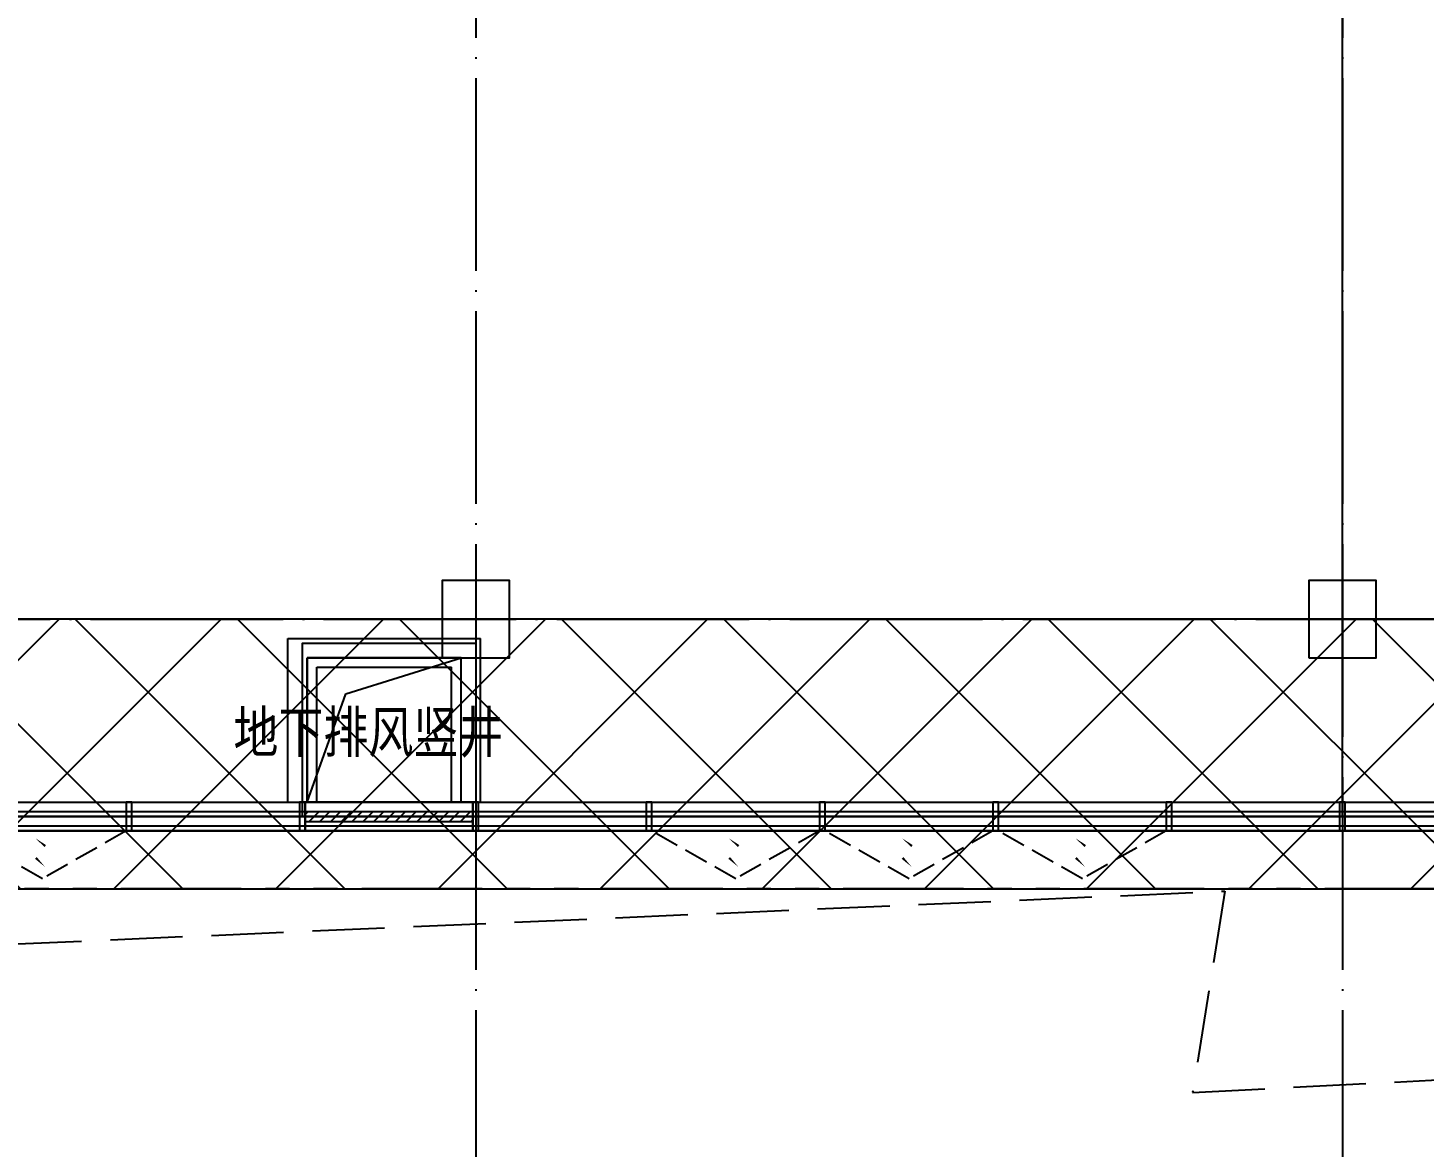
# Model space of a CAD drawing. Extents: x -233336 to 840473, y -28113 to 330904.
# Drawn here: x 717733 to 732232, y -8092 to 3532 of the extents above; entities that cross this region are included whole.
import ezdxf
from ezdxf.xclip import XClip

# ---------------------------------------------------------------- set-up
doc = ezdxf.new("R2010")
doc.units = 0
doc.header["$LTSCALE"] = 1000
doc.header["$XCLIPFRAME"] = 2
for name, pattern in [('104-14# 核心筒$0$DOTE', [2.4200000000000004, 2, -0.2, 0.02, -0.2]), ('14#楼幕墙$0$DASH', [0.35, 0.25, -0.1]), ('X-104 14#平面$0$$0$DASH', [0.35, 0.25, -0.1]), ('X-104 14#平面$0$109 3#平面$0$DASH', [0.35, 0.25, -0.1]), ('X-104 14#平面$0$PHANTOM2', [1.25, 0.625, -0.125, 0.125, -0.125, 0.125, -0.125])]:
    doc.linetypes.add(name, pattern=pattern)
doc.layers.get('0').update_dxf_attribs({"linetype": 'CONTINUOUS'})
for name, color, linetype in [('104-14# 核心筒$0$A_AXIS-轴线', 8, '104-14# 核心筒$0$DOTE'), ('104-14# 核心筒$0$A_STR-砼柱', 8, 'CONTINUOUS'), ('14#楼幕墙$0$A-C_玻璃幕墙', 8, 'CONTINUOUS'), ('14#楼幕墙$0$A-C_窗', 8, 'CONTINUOUS'), ('X-104 14#平面$0$02-TEXT_标注', 9, 'CONTINUOUS'), ('X-104 14#平面$0$05-填充_天正', 8, 'CONTINUOUS'), ('X-104 14#平面$0$A-C_玻璃幕墙', 8, 'CONTINUOUS'), ('X-104 14#平面$0$A-O_屋面', 8, 'CONTINUOUS'), ('X-104 14#平面$0$A-SUR_保温', 8, 'CONTINUOUS'), ('X-104 14#平面$0$A-SUR_吊顶', 8, 'CONTINUOUS'), ('X-104 14#平面$0$A-TECH_结构', 8, 'CONTINUOUS'), ('X-104 14#平面$0$A_STR-砌块墙', 7, 'CONTINUOUS'), ('X-104 14#平面$0$DUCT-新风管立管', 3, 'CONTINUOUS'), ('X-104 14#平面$0$DUCT-新风管端线', 2, 'CONTINUOUS'), ('X-104 14#平面$0$SURFACE', 6, 'CONTINUOUS')]:
    doc.layers.add(name, color=color, linetype=linetype)
doc.layers.add('X-104 14#平面$0$000套内', color=8, linetype='CONTINUOUS', lineweight=30)
doc.layers.add('X-104 14#平面$0$降板', color=8, linetype='CONTINUOUS', plot=False)
doc.styles.add('X-104 14#平面$0$Standard', font='STXIHEI.TTF', dxfattribs={"width": 0.8})

# ---------------------------------------------------------------- blocks, each defined once
blk = doc.blocks.new('14#楼幕墙$0$A$C38D07553')
blk.add_lwpolyline([(-60, -300), (0, -300), (0, 0), (-60, 0)], close=True)
blk = doc.blocks.new('14#楼幕墙$0$A$C385D642F')
for p in [(28830.00000000035, -999.999999999708), (30630.00000000035, -999.999999999708), (32430.00000000035, -999.999999999708), (34230.00000000035, -999.999999999708), (36030.00000000035, -999.999999999708), (37830.00000000035, -999.999999999708), (39630.00000000035, -999.999999999708), (41430.00000000035, -999.999999999708)]:
    blk.add_blockref('14#楼幕墙$0$A$C38D07553', p)
blk = doc.blocks.new('14#楼幕墙$0$A$C22714246')
at = {"linetype": '14#楼幕墙$0$DASH'}
blk.add_lwpolyline([(1739.999969230092, 496.5212216843502), (869.9999692300771, -9.81875928118825e-06), (-3.076995199080557e-05, 496.5212216843211)], dxfattribs=at)
at = {"layer": '14#楼幕墙$0$A-C_玻璃幕墙', "color": 1}
blk.add_lwpolyline([(898.6297535989434, 122.1585967662031, 0, 25.00000000000001, 0), (802.3107689418684, 216.5145030634012, 0, 0, 0), (900.4951676391502, 340.0901859556889, 25.00000000000001, 0, 0), (795.7256132897892, 422.1585967661849, 0, 0, 0)], format="xyseb", dxfattribs=at)
blk = doc.blocks.new('*U164')
h = blk.add_hatch()
h.set_pattern_fill('ANSI31', color=256, scale=50)
h.set_pattern_definition([(45, (-56212.37598260486, 120006.798685315), (-56.1266007566822, 56.12660075668221), [])])
h.paths.add_polyline_path([(-1740.000000000001, 100), (-7.275957614183426e-12, 100), (-7.275957614183426e-12, 200.0000000000146), (-1740.000000000001, 200.0000000000146)])
for points in [[(-1740.000000000001, 0), (0, 0), (-7.275957614183426e-12, 300.0000000000146), (-1740.000000000008, 300.0000000000146)], [(-1740.000000000001, 100), (-7.275957614183426e-12, 100), (-7.275957614183426e-12, 200.0000000000146), (-1740.000000000001, 200.0000000000146)]]:
    blk.add_lwpolyline(points, close=True)
blk = doc.blocks.new('14#楼幕墙')
at = {"layer": '14#楼幕墙$0$A-C_玻璃幕墙'}
for p, q in [((10770.00000000023, -1899.999999999482), (45030.00000000041, -1899.999999999501)), ((44970.00000000041, -1999.999999999597), (19830.00000000049, -1999.999999999534)), ((44970.00000000041, -2149.999999999597), (19830.00000000049, -2149.999999999534)), ((108091.7421089792, -2199.999999999534), (-1359.045411046449, -2199.999999999534))]:
    blk.add_line(p, q, dxfattribs=at)
blk.add_blockref('14#楼幕墙$0$A$C385D642F', (5.820766091346741e-11, -899.9999999997672), dxfattribs=at)
at = {"layer": '14#楼幕墙$0$A-C_窗', "rotation": 180}
blk.add_blockref('*U164', (30630.00000000041, -1900.000000001733), dxfattribs=at)
at = {"layer": '14#楼幕墙$0$A-C_窗'}
for p in [(27030.00003077034, -2696.52122168499), (34230.00003077034, -2696.521221685107), (36030.00003077036, -2696.521221684961), (37830.00003077036, -2696.521221684961)]:
    blk.add_blockref('14#楼幕墙$0$A$C22714246', p, dxfattribs=at)
blk = doc.blocks.new('_FZHK')
blk.add_lwpolyline([(-0.5, -0.5), (0.5, -0.5), (0.5, 0.5), (-0.5, 0.5)], close=True)
blk = doc.blocks.new('104-14# 核心筒')
at = {"layer": '104-14# 核心筒$0$A_AXIS-轴线'}
for p, q in [((32400.00000000001, 54018.37846733601), (32400.00000000001, -8545.12396972545)), ((41400.00000000001, 54018.37846733601), (41400.00000000001, -8545.12396972545)), ((-24838.9698462474, 0), (68400, 0))]:
    blk.add_line(p, q, dxfattribs=at)
at = {"layer": '104-14# 核心筒$0$A_STR-砼柱', "xscale": 700, "yscale": 800, "zscale": 800}
for p in [(32399.99999999996, 5.820766091346741e-11), (41399.99999999996, 5.820766091346741e-11)]:
    blk.add_blockref('_FZHK', p, dxfattribs=at)
blk = doc.blocks.new('X-104 14#平面')
at = {"layer": 'X-104 14#平面$0$降板'}
h = blk.add_hatch(dxfattribs=at)
h.set_pattern_fill('ANSI37', color=256, scale=750)
h.set_pattern_definition([(45, (0, 0), (-841.899011350233, 841.8990113502332), []), (135, (0, 0), (-841.8990113502332, -841.899011350233), [])])
h.paths.add_polyline_path([(83500.00000000047, 40799.99999999999), (86400, 48900), (86400.00000068522, 51399.99999756305), (77509.1910702798, 51399.99999999994), (58917.83502278291, 35799.99999790962), (-4608.434217554051, 35800.00000161931), (-12111.51415251475, -2799.999997933628), (112466.0387513121, -2800.00000518492), (116299.9999990985, 1125.496137533482), (116300.0000000598, 11750.00000000003), (115900.0000000002, 11750.00000000003), (107699.985694512, -0.1330606060510036), (86400, 0), (77400, 799.911649763817), (59399.99999999977, 799.911649763817), (50400, 0), (-62.70363492053002, 0), (5400, 25700.00000000437), (68400, 25700)])
at = {"layer": 'X-104 14#平面$0$000套内'}
blk.add_lwpolyline([(23400.00000000001, 26450.00000000002), (50400.00000000001, 26450.00000000002), (50400.00000000001, -2049.999999999978), (23449.99999999199, -2049.999999999977), (23450.00000000803, 7799.999999999234), (32350.00000000158, 7800.000000001231), (32350.00000000159, 7599.999999993254), (41500.00000001615, 7599.999999990974), (41500.00000000009, 16600.00020154226), (38350.00029705991, 16600.00010077111), (38350.0002970601, 19249.9998992286), (30600.00000000007, 19249.99999999982), (30600.00000000007, 26300.00000000002)], dxfattribs=at)
at = {"layer": 'X-104 14#平面$0$05-填充_天正'}
blk.add_lwpolyline([(41400.00000000001, -2049.999999999978), (41400.00000000001, 7599.999999990999), (32350.00000000282, 7599.999999993254), (32350.00000000158, 7800.000000001231), (26449.99999999919, 7799.999999999907), (26450.00000000331, 6399.999999999681), (23450.00000000536, 6399.99999999974), (23449.99999999199, -2049.999999999977), (30600.00000006576, -2049.999999954483), (30600.00000005462, -249.9999999999927), (32399.99999999997, -249.9999999999927), (32400.00000000001, -2049.999999999978)], close=True, dxfattribs=at)
at = {"layer": 'X-104 14#平面$0$A-C_玻璃幕墙'}
blk.add_lwpolyline([(-1359.045411046434, -2199.999999999585), (108091.7421089792, -2199.999999999585), (111291.5039207787, 2370.226245711823), (113380.3781433794, 907.6584756052966), (115789.3132941431, 4348.157195182898), (113700.5565309854, 5810.642723671534), (116900.2008833427, 10380.45121100208), (116900.2008833428, 38462.19066391805), (99065.06884429851, 43424.43908232445), (96015.61657994469, 32464.20971633823), (85707.17501402985, 35332.31579564024), (87317.08013740288, 41118.57768138959), (83503.21313316633, 42179.70559976175), (66340.58298804042, 26599.99999999948), (4762.477286770518, 26599.99999999948)], close=True, dxfattribs=at)
at = {"layer": 'X-104 14#平面$0$A-O_屋面', "linetype": 'X-104 14#平面$0$PHANTOM2', "ltscale": 2}
blk.add_lwpolyline([(116299.9999999889, 1125.496140318341), (112466.0387552226, -2800.000000000029), (-12111.51415138508, -2799.999999999884), (-10903.81770976159, 3413.059578826495), (-11202.54899842116, 3471.156156270356), (-4856.978359116934, 36099.99999999841), (58808.64395553031, 36099.9999999779), (74837.72977592518, 49549.99999997253), (86050.0000000014, 49549.99999997107), (86050.0000000016, 51699.99999997095), (92099.99999999965, 51702.00000000012), (92099.99999999985, 55283.24067618459), (94608.84060198831, 59227.53853504479), (95621.36983405112, 58583.50132057586), (95782.37931153318, 58836.6339177113), (99791.54796236548, 56286.53109804017), (107067.7566986006, 54161.88432074548), (111099.9999999917, 54161.88432074027), (111099.9999999925, 52679.9999999651), (116299.9999999919, 52679.99999996355)], close=True, dxfattribs=at)
at = {"layer": 'X-104 14#平面$0$A-SUR_保温'}
blk.add_line((30750.00000005589, -499.9999999998531), (32149.99999999111, -499.9999999998528), dxfattribs=at)
at = {"layer": 'X-104 14#平面$0$A-SUR_吊顶', "linetype": 'X-104 14#平面$0$109 3#平面$0$DASH', "ltscale": 3}
blk.add_lwpolyline([(109062.2997438211, -4432.059259197471), (119297.2665000916, 10714.45758777062), (117562.9201825401, 11100.48082728239), (120741.8233233915, 38794.61885790221), (99426.9326968505, 44725.0368551086), (92631.18221932121, 20299.99999901597), (86987.15782403138, 20299.99999901609), (86987.15782402952, 21499.99999999956), (8392.15670147269, 21499.99999999968), (5688.685492552122, 8781.167950122675), (-2733.630565145086, 10571.38649158386), (-6009.784946604501, -4841.708063865255), (40178.09042498183, -2825.083926160558), (39845.06021254258, -4916.388943291589), (83845.58715884441, -2647.459492050839)], close=True, dxfattribs=at)
at = {"layer": 'X-104 14#平面$0$A-TECH_结构', "linetype": 'X-104 14#平面$0$$0$DASH'}
blk.add_lwpolyline([(87207.33719716404, 41097.2121234115), (85610.83443864758, 35359.12052535386), (96063.78686763592, 32450.80735148165), (99099.83676732064, 43362.86643045019), (116850.2008833428, 38424.20289445604), (116850.2008833428, 10396.21597760594), (108065.7135566366, -2149.500000000968), (-1297.308346360398, -2149.499999999523), (4803.699335546471, 26549.99999999949), (66359.89252440799, 26549.99999999948), (83516.39139176754, 42124.13981516234)], close=True, dxfattribs=at)
at = {"layer": 'X-104 14#平面$0$A_STR-砌块墙'}
for p, q in [((30450.0000000648, -1899.500000000711), (30450.00000005398, -199.9999999998539)), ((30450.00000005398, -199.9999999998539), (32449.99999998921, -199.9999999998534)), ((32450.00000000001, -1899.50000000061), (32449.99999998921, -199.9999999998534)), ((30650.0000000648, -1899.499999999438), (30650.00000005525, -399.999999999853)), ((30650.00000005525, -399.999999999853), (32249.99999999048, -399.9999999998527)), ((32250.00000000001, -1899.500000001883), (32249.99999999048, -399.9999999998527)), ((30450.0000000648, -1899.500000000711), (30650.0000000648, -1899.499999999438)), ((32250.00000000001, -1899.500000001883), (32450.00000000001, -1899.50000000061))]:
    blk.add_line(p, q, dxfattribs=at)
at = {"layer": 'X-104 14#平面$0$DUCT-新风管立管'}
for p, q in [((32249.99999994694, -400.0000000171788), (30650.00000000189, -400.0000000171783)), ((30650.00000000189, -400.0000000171783), (30650.00000000189, -1899.499999999544)), ((32249.99999994694, -1899.499999999545), (32249.99999994694, -400.0000000171788)), ((30650.00000000189, -1899.499999999544), (32249.99999994694, -1899.499999999545))]:
    blk.add_line(p, q, dxfattribs=at)
at = {"layer": 'X-104 14#平面$0$DUCT-新风管端线'}
for p, q in [((31049.99999998815, -774.8750000127699), (32249.99999994694, -400.0000000171788)), ((30650.00000000189, -1899.499999999544), (31049.99999998815, -774.8750000127699))]:
    blk.add_line(p, q, dxfattribs=at)
at = {"layer": 'X-104 14#平面$0$SURFACE'}
for p, q in [((30750.0000000648, -1899.499999998802), (30750.00000005589, -499.9999999998531)), ((32150.00000000001, -1899.500000002519), (32149.99999999111, -499.9999999998528))]:
    blk.add_line(p, q, dxfattribs=at)
at = {"layer": 'X-104 14#平面$0$降板'}
blk.add_lwpolyline([(83500.00000000047, 40799.99999999999), (86400, 48900), (86400.00000068522, 51399.99999756305), (77509.1910702798, 51399.99999999994), (58917.83502278291, 35799.99999790962), (-4608.434217554051, 35800.00000161931), (-12111.51415251475, -2799.999997933628), (112466.0387513121, -2800.00000518492), (116299.9999990985, 1125.496137533482), (116300.0000000598, 11750.00000000003), (115900.0000000002, 11750.00000000003), (107699.985694512, -0.1330606060510036), (86400, 0), (77400, 799.911649763817), (59399.99999999977, 799.911649763817), (50400, 0), (-62.70363492053002, 0), (5400, 25700.00000000437), (68400, 25700)], close=True, dxfattribs=at)
ref = blk.add_blockref('104-14# 核心筒', (0, 0))
XClip(ref).set_block_clipping_path([(-38664.36238214614, -25499.99999999997), (139216.5485069363, 330900)])
blk.add_blockref('14#楼幕墙', (1.455191522836685e-11, -5.093170329928398e-11))
at = {"layer": 'X-104 14#平面$0$02-TEXT_标注', "style": 'X-104 14#平面$0$Standard', "width": 0.8}
blk.add_text('地下排风竖井', height=428.1386462882095, dxfattribs=at).set_placement((29883.95213162102, -1385.993309780947))

msp = doc.modelspace()

# ---------------------------------------------------------------- block references
msp.add_blockref('X-104 14#平面', (689983.3886033548, -2608.854815126397))

doc.saveas('drawing.dxf')
